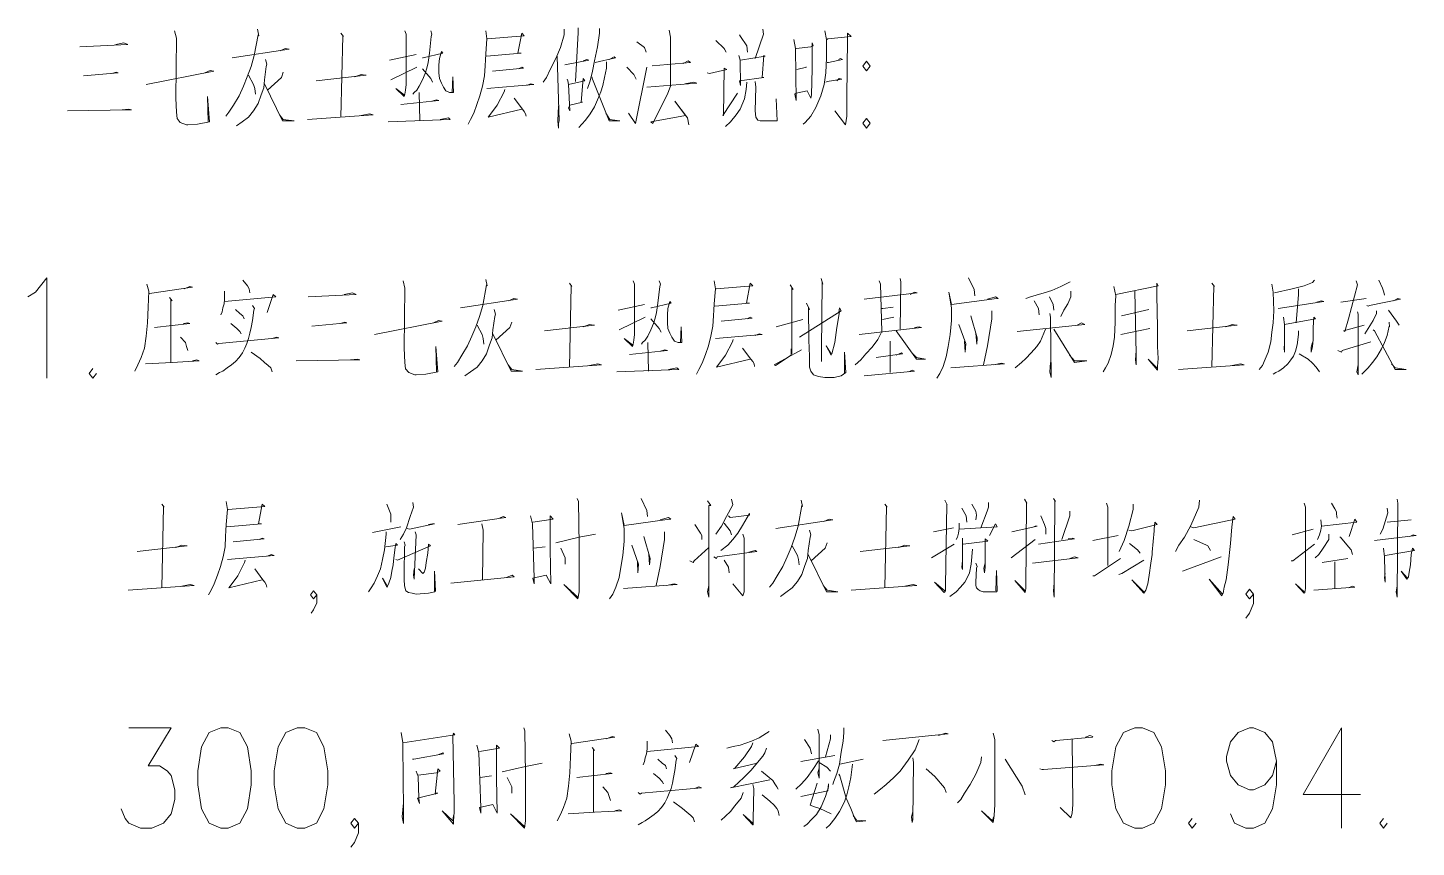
# Model space of a CAD drawing. Header units: millimetres. Extents: x 0 to 586, y 0 to 414.
# Drawn here: x 410.6 to 465.1, y 69.7 to 101.9 of the extents above; entities that cross this region are included whole.
import ezdxf

# ---------------------------------------------------------------- set-up
doc = ezdxf.new("R2010")
doc.units = ezdxf.units.MM

msp = doc.modelspace()

# ---------------------------------------------------------------- linework, layer by layer
at = {"color": 0, "lineweight": 0}
for points in [[(416.373028, 101.755222), (416.447111, 101.476528), (416.422417, 99.116444), (416.447111, 98.559056), (416.471806, 98.308583), (416.598806, 98.153361), (416.84575, 98.061639), (416.895139, 98.061639), (417.269083, 98.089861), (417.741806, 98.185111), (417.664194, 99.179944), (417.688889, 98.185111)], [(419.629167, 101.818722), (419.678556, 101.56825), (419.653861, 101.6), (419.502167, 100.792139), (419.378694, 100.358222), (419.230528, 99.956056), (419.082361, 99.582111), (418.905972, 99.208167), (418.683722, 98.83775), (418.510861, 98.559056), (418.387389, 98.400306)], [(422.906472, 101.6635), (423.00525, 101.540028), (422.980556, 101.56825), (422.906472, 98.372083)], [(425.414722, 101.755222), (425.467639, 101.63175), (425.467639, 99.645611), (425.439417, 99.426889), (425.414722, 99.271667), (425.390028, 99.179944), (425.069, 99.490389), (425.390028, 99.239917)], [(426.43425, 101.755222), (426.483639, 101.63175), (426.458944, 101.540028), (426.384861, 100.887389), (426.335472, 100.513444), (426.286083, 100.294722), (426.212, 100.079528), (426.113222, 99.829056), (425.986222, 99.582111), (425.887444, 99.426889), (425.788667, 99.335167), (425.739278, 99.271667)], [(428.596778, 101.755222), (428.646167, 101.444778), (428.596778, 100.855639), (428.572083, 100.389972), (428.547389, 99.984278), (428.473306, 99.582111), (428.371, 99.208167), (428.247528, 98.8695), (428.124056, 98.527306), (428.000583, 98.276833), (427.901806, 98.089861)], [(428.670861, 101.444778), (430.110194, 101.56825), (430.011417, 101.6635), (429.86325, 100.887389), (429.986722, 100.887389), (428.621472, 100.760389)], [(431.676528, 101.818722), (431.676528, 101.6), (431.528361, 101.102583), (431.351972, 100.668667), (431.129722, 100.23475), (430.981556, 99.924306), (430.858083, 99.737333)], [(432.223333, 101.878694), (432.223333, 101.69525), (432.124556, 99.769083)], [(433.066472, 101.850472), (433.066472, 101.6635), (432.992389, 101.134333), (432.868917, 100.576944), (432.794833, 100.17125), (432.696056, 99.800833), (432.597278, 99.490389)], [(435.8005, 101.786972), (435.849889, 101.508278), (435.849889, 99.582111), (435.751111, 99.303417), (435.154917, 98.121611), (435.080833, 98.185111), (436.446083, 98.432056), (436.02275, 98.992972), (436.520167, 98.340333), (436.569556, 98.061639)], [(438.559222, 101.6), (438.608611, 101.540028), (438.855556, 101.166083), (438.88025, 100.915611)], [(439.476444, 101.818722), (439.501139, 101.63175), (439.180111, 100.668667)], [(441.910611, 101.755222), (441.984694, 101.413028), (441.984694, 100.700417), (441.96, 100.111278), (441.885917, 99.645611), (441.762444, 99.208167), (441.564889, 98.7425), (441.363806, 98.400306), (441.141556, 98.153361), (441.067472, 98.089861)], [(442.009389, 101.413028), (442.034083, 101.444778), (442.954833, 101.540028), (442.806667, 101.6635), (442.806667, 101.444778), (442.781972, 99.148194), (442.781972, 98.714278), (442.781972, 98.400306), (442.732583, 98.061639), (442.30925, 98.619028)], [(412.647694, 101.134333), (414.535056, 101.226056), (414.386889, 101.289556), (414.062333, 101.226056)], [(418.634333, 100.700417), (420.870944, 101.042611), (420.722778, 101.070833), (420.521694, 100.979111)], [(426.113222, 100.700417), (426.137917, 100.700417), (426.906972, 100.887389), (426.857583, 100.947361), (426.7835, 100.668667), (426.758806, 100.421722), (426.758806, 100.111278), (426.7835, 99.892556), (426.857583, 99.705583), (426.931667, 99.550361), (427.030444, 99.395139), (427.178611, 99.335167), (427.330306, 99.335167), (427.305611, 99.956056), (427.280917, 99.335167)], [(434.534028, 101.321306), (434.830361, 101.102583), (434.904444, 100.915611)], [(437.638472, 101.384806), (437.963028, 101.070833), (438.037111, 100.915611), (437.934806, 101.102583)], [(440.693528, 101.413028), (440.767611, 101.070833), (440.792306, 99.024722), (440.742917, 99.271667), (440.792306, 99.303417), (441.215639, 99.395139), (441.363806, 99.116444), (441.3885, 99.239917), (441.413194, 100.2665), (441.413194, 101.289556), (441.462583, 101.166083), (441.363806, 101.134333), (440.792306, 101.070833)], [(419.950194, 100.636917), (419.999583, 100.449944), (419.974889, 100.358222), (419.900806, 99.829056), (419.876111, 99.518611), (419.777333, 99.239917), (419.653861, 98.897722), (419.477472, 98.619028), (419.279917, 98.372083), (419.032972, 98.185111), (418.807194, 98.029889)], [(424.818528, 100.605167), (425.86275, 100.823889)], [(431.404889, 100.760389), (431.478972, 98.216861), (431.454278, 98.121611), (431.454278, 97.934639), (431.429583, 98.216861), (431.454278, 98.806)], [(431.701222, 100.421722), (432.646667, 100.605167), (432.569056, 100.636917), (432.420889, 100.576944)], [(433.341639, 100.545194), (433.341639, 100.294722), (433.267556, 99.924306), (433.193472, 99.613861), (433.115861, 99.363389), (432.992389, 99.052944), (432.868917, 98.77425), (432.696056, 98.495556), (432.519667, 98.245083), (432.3715, 98.089861), (432.248028, 97.966389)], [(432.893611, 100.513444), (433.687361, 100.700417), (433.637972, 100.732167), (433.440417, 100.636917)], [(435.130222, 100.389972), (436.643639, 100.513444), (436.544861, 100.576944), (436.347306, 100.481694)], [(438.534528, 100.792139), (438.583917, 100.605167), (438.608611, 99.613861), (438.559222, 99.800833), (439.525833, 99.924306), (439.45175, 99.924306), (439.525833, 100.792139), (439.575222, 100.760389), (438.608611, 100.605167)], [(442.009389, 100.513444), (442.058778, 100.513444), (442.605583, 100.636917), (442.5315, 100.668667), (442.457417, 100.636917)], [(413.914167, 100.079528), (414.087028, 100.1395), (414.161111, 100.111278), (412.795861, 99.984278)], [(415.254722, 99.645611), (417.914667, 100.17125), (417.7665, 100.203), (417.565417, 100.111278)], [(419.279917, 100.016028), (419.477472, 99.645611), (419.530389, 99.490389), (419.555083, 99.271667)], [(420.645167, 100.1395), (420.571083, 99.924306), (420.024278, 99.426889)], [(421.939861, 99.800833), (423.901306, 100.016028), (423.876611, 100.016028), (423.70375, 100.047778), (423.453278, 99.956056)], [(424.871444, 99.829056), (425.887444, 100.326472)], [(426.113222, 100.2665), (426.43425, 99.892556), (426.508333, 99.737333)], [(428.868417, 100.17125), (430.0855, 100.294722), (430.011417, 100.326472), (429.887944, 100.2665)], [(431.8, 99.860806), (431.824694, 99.800833), (431.849389, 99.645611), (431.898778, 98.619028), (431.849389, 98.714278), (431.898778, 98.83775), (432.396194, 98.961222), (432.346806, 98.961222), (432.420889, 99.892556), (432.494972, 99.800833), (432.3715, 99.769083), (431.849389, 99.645611)], [(432.770139, 99.956056), (432.794833, 99.860806), (433.440417, 98.216861), (433.489806, 98.216861), (433.86375, 98.216861), (433.465111, 98.276833), (433.316944, 98.527306)], [(434.135389, 100.326472), (434.410556, 100.047778), (434.509333, 99.860806)], [(434.209472, 98.527306), (434.484639, 98.121611), (434.929139, 100.326472)], [(437.289222, 100.111278), (437.391528, 100.079528), (438.061806, 100.23475), (437.963028, 100.294722), (437.934806, 98.432056), (437.910111, 98.432056), (438.481611, 99.303417)], [(440.817, 100.23475), (441.190944, 100.326472), (441.16625, 100.326472)], [(441.96, 99.737333), (442.009389, 99.769083), (442.580889, 99.860806), (442.482111, 99.892556), (442.383333, 99.800833)], [(419.900806, 99.673833), (420.620472, 98.216861), (421.0685, 98.216861), (420.645167, 98.276833), (420.497, 98.463806)], [(425.986222, 99.335167), (426.010917, 98.216861)], [(428.646167, 99.490389), (430.484139, 99.645611), (430.360667, 99.673833), (430.208972, 99.613861)], [(429.341139, 99.458639), (429.316444, 99.363389), (429.044806, 98.83775), (428.744944, 98.432056), (428.695556, 98.372083), (430.011417, 98.682528)], [(434.929139, 99.550361), (436.894111, 99.705583), (436.770639, 99.737333), (436.421389, 99.673833)], [(438.855556, 99.737333), (438.830861, 99.458639), (438.756778, 99.084694), (438.583917, 98.682528), (438.432222, 98.463806), (438.209972, 98.185111), (438.012417, 97.998139)], [(439.180111, 99.769083), (439.204806, 99.550361), (439.180111, 98.619028), (439.204806, 98.372083), (439.278889, 98.245083), (439.377667, 98.216861), (440.047944, 98.216861), (439.998556, 99.084694)], [(425.266556, 98.8695), (426.758806, 99.024722), (426.660028, 99.052944), (426.483639, 98.992972)], [(429.715083, 99.116444), (430.036111, 98.682528), (430.110194, 98.587278), (430.159583, 98.495556), (430.184278, 98.400306)], [(412.174972, 98.619028), (414.683222, 98.650778), (414.584444, 98.682528), (414.312806, 98.650778)], [(421.590611, 98.276833), (424.172944, 98.463806), (424.024778, 98.495556), (423.70375, 98.432056)], [(424.769139, 98.185111), (427.203306, 98.276833), (427.129222, 98.340333), (426.808194, 98.276833)], [(410.608639, 91.305944), (410.9085, 91.496444), (411.360056, 92.057361), (411.360056, 88.113306)], [(415.286472, 91.810417), (415.360556, 91.531722), (415.335861, 90.910833), (415.311167, 90.289944), (415.261778, 89.760778), (415.187694, 89.295111), (415.060694, 88.921167), (414.937222, 88.642472), (414.81375, 88.395528)], [(415.38525, 91.436472), (417.075056, 91.686944), (416.976278, 91.715167), (416.7505, 91.623444)], [(419.061194, 91.965639), (419.234056, 91.746917), (419.308139, 91.623444), (419.336361, 91.468222)], [(425.347694, 91.933889), (425.421778, 91.655194), (425.397083, 89.295111), (425.421778, 88.734194), (425.446472, 88.48725), (425.569944, 88.332028), (425.816889, 88.240306), (425.866278, 88.240306), (426.240222, 88.268528), (426.712944, 88.363778), (426.638861, 89.358611), (426.663556, 88.363778)], [(428.600306, 91.997389), (428.649694, 91.746917), (428.625, 91.778667), (428.476833, 90.970806), (428.353361, 90.536889), (428.201667, 90.134722), (428.0535, 89.760778), (427.880639, 89.386833), (427.658389, 89.016417), (427.482, 88.734194), (427.358528, 88.578972)], [(431.881139, 91.842167), (431.979917, 91.715167), (431.955222, 91.746917), (431.881139, 88.55075)], [(434.389389, 91.933889), (434.438778, 91.810417), (434.438778, 89.824278), (434.414083, 89.605556), (434.389389, 89.450333), (434.364694, 89.358611), (434.040139, 89.669056), (434.364694, 89.418583)], [(435.408917, 91.933889), (435.458306, 91.810417), (435.433611, 91.715167), (435.356, 91.066056), (435.306611, 90.692111), (435.257222, 90.473389), (435.183139, 90.258194), (435.084361, 90.007722), (434.960889, 89.760778), (434.862111, 89.605556), (434.759806, 89.513833), (434.710417, 89.450333)], [(437.567917, 91.933889), (437.617306, 91.623444), (437.567917, 91.034306), (437.543222, 90.568639), (437.518528, 90.162944), (437.444444, 89.760778), (437.345667, 89.386833), (437.222194, 89.048167), (437.095194, 88.705972), (436.971722, 88.4555), (436.872944, 88.268528)], [(437.642, 91.623444), (439.084861, 91.746917), (438.986083, 91.842167), (438.834389, 91.066056), (438.961389, 91.066056), (437.592611, 90.939056)], [(440.548889, 91.778667), (440.672361, 91.591694), (440.622972, 91.655194), (440.622972, 89.076389), (440.598278, 89.263361), (440.598278, 89.016417), (439.977389, 88.610722), (439.928, 88.642472), (440.996917, 89.231611)], [(441.765972, 92.029139), (441.840056, 91.810417), (441.815361, 91.873917), (441.790667, 89.231611), (441.790667, 88.765944), (441.790667, 89.139889)], [(444.051972, 91.933889), (444.101361, 91.810417), (444.15075, 89.94775), (444.002583, 89.637306), (443.780333, 89.326861), (443.529861, 89.076389), (443.332306, 88.829444), (443.110056, 88.642472)], [(444.870417, 92.029139), (444.898639, 91.902139), (444.870417, 90.039472)], [(447.555056, 92.057361), (447.777306, 91.591694), (447.802, 91.34475)], [(451.555556, 91.902139), (451.181611, 91.715167), (450.835889, 91.559944), (450.536028, 91.468222), (450.211472, 91.3765), (449.989222, 91.313), (449.816361, 91.2495)], [(453.270056, 91.715167), (453.344139, 91.34475), (453.319444, 90.970806), (453.319444, 90.318167), (453.29475, 89.729028), (453.245361, 89.386833), (453.16775, 89.048167), (453.044278, 88.705972), (452.9455, 88.519), (452.846722, 88.363778)], [(453.344139, 91.404722), (455.00925, 91.746917), (454.956333, 91.842167), (454.956333, 91.3765), (454.981028, 90.102972), (454.981028, 89.450333), (454.981028, 89.358611), (455.00925, 88.889417), (454.981028, 88.578972), (454.981028, 88.42375), (454.610611, 88.861194), (454.956333, 88.519)], [(457.118861, 91.842167), (457.217639, 91.715167), (457.192944, 91.746917), (457.118861, 88.55075)], [(459.478944, 91.810417), (459.528333, 91.499972), (459.553028, 90.755611), (459.528333, 90.289944), (459.478944, 89.916), (459.429556, 89.542056), (459.330778, 89.139889), (459.207306, 88.861194), (459.105, 88.610722), (458.981528, 88.4555)], [(461.144056, 91.965639), (461.069972, 91.873917), (460.745417, 91.746917), (460.272694, 91.623444), (459.577722, 91.468222)], [(460.523167, 91.623444), (460.523167, 91.404722), (460.424389, 90.289944)], [(462.784472, 91.933889), (462.833861, 91.778667), (462.484611, 90.445167), (462.336444, 89.94775), (462.287056, 89.9795), (463.1055, 90.194694)], [(463.677, 91.965639), (463.825167, 91.655194), (463.874556, 91.499972), (463.89925, 91.3765)], [(416.179, 91.28125), (416.277778, 91.157778), (416.228389, 91.189528), (416.228389, 88.734194)], [(418.341528, 91.531722), (418.341528, 91.221278), (418.316833, 91.034306), (418.267444, 90.879083), (418.24275, 90.723861), (418.193361, 90.600389)], [(418.341528, 91.126028), (420.352361, 91.313), (420.253583, 91.404722), (420.006639, 90.692111)], [(421.618833, 91.313), (423.509722, 91.404722), (423.358028, 91.468222), (423.037, 91.404722)], [(427.605472, 90.879083), (429.842083, 91.221278), (429.693917, 91.2495), (429.496361, 91.157778)], [(435.084361, 90.879083), (435.109056, 90.879083), (435.878111, 91.066056), (435.828722, 91.126028), (435.754639, 90.847333), (435.729944, 90.600389), (435.729944, 90.289944), (435.754639, 90.071222), (435.828722, 89.88425), (435.902806, 89.729028), (436.005111, 89.573806), (436.153278, 89.513833), (436.301444, 89.513833), (436.27675, 90.134722), (436.252056, 89.513833)], [(443.455778, 91.221278), (445.544222, 91.468222), (445.441917, 91.499972), (445.269056, 91.404722)], [(448.299417, 91.221278), (448.623972, 91.313), (448.72275, 91.2495), (448.673361, 91.2495), (446.884778, 91.002556), (446.786, 91.499972), (446.884778, 90.879083), (446.884778, 90.381667), (446.835389, 89.824278), (446.761306, 89.358611), (446.687222, 88.952917), (446.560222, 88.578972), (446.43675, 88.300278), (446.313278, 88.113306)], [(450.137389, 91.157778), (450.313778, 90.847333), (450.338472, 90.600389)], [(450.733583, 91.313), (450.885278, 91.002556), (450.909972, 90.783833)], [(451.58025, 91.531722), (451.58025, 91.313), (451.456778, 91.034306), (451.305083, 90.783833), (451.181611, 90.536889)], [(454.0885, 91.531722), (454.137889, 89.076389), (454.137889, 88.642472), (454.113194, 88.829444), (454.137889, 89.203389)], [(459.725889, 90.847333), (461.514472, 91.126028), (461.415694, 91.157778), (461.242833, 91.094278)], [(462.188278, 91.094278), (463.179583, 91.2495)], [(463.204278, 90.970806), (463.253667, 90.939056), (463.303056, 90.970806), (464.523667, 91.221278), (464.421361, 91.2495), (464.2485, 91.157778)], [(419.435139, 90.970806), (419.509222, 90.847333), (419.484528, 90.783833), (419.435139, 90.381667), (419.38575, 90.102972), (419.336361, 89.88425), (419.283444, 89.669056), (419.209361, 89.482083), (419.135278, 89.295111), (419.0365, 89.108139), (418.913028, 88.921167), (418.764861, 88.765944), (418.613167, 88.642472), (418.440306, 88.519), (418.267444, 88.395528), (418.140444, 88.332028), (417.992278, 88.240306)], [(418.764861, 90.815583), (418.937722, 90.660361), (419.061194, 90.568639), (419.110583, 90.445167)], [(428.924861, 90.815583), (428.97425, 90.628611), (428.949556, 90.536889), (428.875472, 90.007722), (428.850778, 89.697278), (428.748472, 89.418583), (428.625, 89.076389), (428.452139, 88.797694), (428.254583, 88.55075), (428.004111, 88.363778), (427.781861, 88.208556)], [(433.793194, 90.783833), (434.837417, 91.002556)], [(440.922833, 89.729028), (442.56325, 90.755611), (442.485639, 90.879083), (442.460944, 90.692111), (442.485639, 90.723861), (442.386861, 90.102972), (442.312778, 89.513833), (442.189306, 89.076389), (442.164611, 89.016417), (441.967056, 89.386833), (442.164611, 89.076389)], [(441.194472, 91.066056), (441.317944, 90.815583), (441.268556, 90.879083), (441.29325, 89.605556), (441.317944, 88.984667), (441.317944, 88.55075), (441.370861, 88.395528), (441.469639, 88.240306), (441.667194, 88.176806), (441.914139, 88.145056), (442.288083, 88.145056), (442.56325, 88.208556), (442.736111, 88.332028), (442.686722, 89.139889), (442.686722, 88.300278), (442.637333, 88.268528)], [(444.15075, 90.847333), (444.200139, 90.847333), (444.598778, 90.910833)], [(447.653833, 90.568639), (447.904306, 89.697278), (447.879611, 89.450333), (447.851389, 89.88425)], [(448.475806, 90.755611), (448.475806, 90.445167), (448.299417, 89.386833), (448.15125, 88.642472)], [(450.758278, 90.660361), (450.782972, 90.505139), (450.807667, 88.145056), (450.758278, 88.363778), (450.782972, 88.734194)], [(454.635306, 90.815583), (453.566389, 90.568639)], [(462.833861, 90.723861), (462.858556, 90.628611), (462.858556, 88.240306), (462.809167, 88.363778), (462.858556, 88.642472)], [(463.578222, 90.755611), (463.578222, 90.660361), (463.45475, 90.381667), (463.253667, 90.071222), (463.130194, 89.8525)], [(464.050944, 90.783833), (464.371972, 90.349917), (464.47075, 90.194694)], [(415.582806, 90.102972), (416.976278, 90.258194), (416.898667, 90.289944), (416.725806, 90.258194)], [(418.588472, 90.258194), (418.81425, 90.071222), (418.937722, 89.94775), (418.987111, 89.8525)], [(422.885306, 90.258194), (423.061694, 90.318167), (423.135778, 90.289944), (421.770528, 90.162944)], [(424.229389, 89.824278), (426.885806, 90.349917), (426.737639, 90.381667), (426.540083, 90.289944)], [(428.254583, 90.194694), (428.452139, 89.824278), (428.501528, 89.669056), (428.526222, 89.450333)], [(429.619833, 90.318167), (429.54575, 90.102972), (428.998944, 89.605556)], [(430.911, 89.9795), (432.872444, 90.194694), (432.84775, 90.194694), (432.674889, 90.226444), (432.427944, 90.134722)], [(433.842583, 90.007722), (434.862111, 90.505139)], [(435.084361, 90.445167), (435.408917, 90.071222), (435.483, 89.916)], [(437.843083, 90.349917), (439.060167, 90.473389), (438.986083, 90.505139), (438.859083, 90.445167)], [(440.002083, 90.134722), (441.046306, 90.413417)], [(443.258222, 89.824278), (445.717083, 90.102972), (445.618306, 90.134722), (445.441917, 90.102972)], [(444.175444, 90.413417), (444.623472, 90.505139)], [(447.181111, 90.226444), (447.456278, 89.482083), (447.431583, 89.139889), (447.406889, 89.573806)], [(450.585417, 90.039472), (450.387861, 89.573806), (450.239694, 89.358611), (450.013917, 89.108139), (449.816361, 88.889417), (449.639972, 88.734194), (449.393028, 88.519)], [(449.467111, 89.94775), (452.127056, 90.226444), (452.000056, 90.289944), (451.827194, 90.194694)], [(450.909972, 90.039472), (451.728417, 88.734194), (452.201139, 88.797694), (451.728417, 88.797694), (451.530861, 89.016417)], [(453.541694, 89.824278), (454.684694, 90.071222)], [(456.148722, 89.9795), (458.113694, 90.194694), (458.089, 90.194694), (457.912611, 90.226444), (457.665667, 90.134722)], [(459.926972, 90.505139), (459.976361, 90.226444), (459.976361, 89.139889), (459.951667, 89.295111), (459.976361, 89.482083)], [(459.976361, 90.226444), (461.193444, 90.445167), (461.119361, 90.505139), (461.094667, 90.102972), (461.094667, 89.637306), (461.069972, 89.358611), (461.020583, 89.139889), (461.020583, 89.326861), (461.069972, 89.513833)], [(464.075639, 90.318167), (464.100333, 90.134722), (464.075639, 90.162944), (464.001556, 89.792528), (463.89925, 89.513833), (463.775778, 89.263361), (463.602917, 88.952917), (463.430056, 88.734194), (463.253667, 88.519), (463.130194, 88.395528), (463.006722, 88.268528)], [(463.45475, 90.007722), (463.504139, 89.9795), (464.322583, 88.4555), (464.745917, 88.4555), (464.322583, 88.519), (464.174417, 88.674222)], [(416.602333, 89.729028), (416.799889, 89.513833), (416.849278, 89.358611), (416.898667, 89.203389)], [(417.992278, 89.513833), (418.066361, 89.450333), (418.11575, 89.482083), (420.475833, 89.697278), (420.377056, 89.729028), (420.204194, 89.669056)], [(428.875472, 89.8525), (429.595139, 88.395528), (430.043167, 88.395528), (429.619833, 88.4555), (429.471667, 88.642472)], [(434.960889, 89.513833), (434.985583, 88.395528)], [(437.617306, 89.669056), (439.455278, 89.824278), (439.331806, 89.8525), (439.183639, 89.792528)], [(438.312278, 89.637306), (438.287583, 89.542056), (438.015944, 89.016417), (437.716083, 88.610722), (437.666694, 88.55075), (438.986083, 88.861194)], [(444.475306, 89.573806), (444.475306, 88.332028)], [(444.72225, 89.9795), (445.519528, 88.861194), (445.86525, 88.861194), (445.519528, 88.921167), (445.367833, 89.076389)], [(460.523167, 89.9795), (460.523167, 89.824278), (460.473778, 89.418583), (460.399694, 89.171639), (460.322083, 88.984667), (460.223306, 88.829444), (460.099833, 88.674222), (459.926972, 88.519), (459.754111, 88.395528), (459.627111, 88.332028), (459.528333, 88.268528)], [(462.061278, 89.203389), (462.212972, 89.139889), (462.237667, 89.203389), (463.355972, 89.542056)], [(419.38575, 89.139889), (419.731472, 88.889417), (419.904333, 88.734194), (420.056028, 88.610722), (420.154806, 88.519), (420.204194, 88.363778)], [(434.241222, 89.048167), (435.729944, 89.203389), (435.631167, 89.231611), (435.458306, 89.171639)], [(438.686222, 89.295111), (439.010778, 88.861194), (439.084861, 88.765944), (439.13425, 88.674222), (439.158944, 88.578972)], [(443.9285, 88.921167), (444.972722, 89.076389), (444.923333, 89.108139), (444.72225, 89.016417)], [(460.547861, 89.076389), (460.893583, 88.861194), (461.069972, 88.705972), (461.218139, 88.55075), (461.341611, 88.363778)], [(413.16275, 88.490778), (413.014583, 88.303806), (413.16275, 88.113306), (413.314444, 88.303806)], [(415.237083, 88.674222), (416.277778, 88.734194), (417.346694, 88.797694), (417.247917, 88.829444), (417.075056, 88.797694)], [(421.149639, 88.797694), (423.657889, 88.829444), (423.559111, 88.861194), (423.283944, 88.829444)], [(430.56175, 88.4555), (433.147611, 88.642472), (432.995917, 88.674222), (432.674889, 88.610722)], [(433.743806, 88.363778), (436.177972, 88.4555), (436.103889, 88.519), (435.779333, 88.4555)], [(443.455778, 88.208556), (445.441917, 88.395528), (445.343139, 88.42375), (445.219667, 88.363778)], [(446.860083, 88.519), (448.969694, 88.674222), (448.846222, 88.705972), (448.549889, 88.642472)], [(455.803, 88.4555), (458.385333, 88.642472), (458.237167, 88.674222), (457.912611, 88.610722)], [(415.872083, 83.170889), (415.970861, 83.047417), (415.946167, 83.079167), (415.872083, 79.879472)], [(418.405028, 83.266139), (418.454417, 82.955694), (418.405028, 82.366556), (418.380333, 81.900889), (418.355639, 81.495194), (418.281556, 81.093028), (418.182778, 80.719083), (418.055778, 80.376889), (417.932306, 80.034694), (417.808833, 79.78775), (417.710056, 79.600778)], [(418.479111, 82.955694), (419.921972, 83.079167), (419.819667, 83.170889), (419.6715, 82.394778), (419.794972, 82.394778), (418.429722, 82.271306)], [(424.716222, 83.170889), (424.864389, 82.768722), (424.864389, 82.6135), (424.864389, 82.458278)], [(425.732222, 83.234389), (425.756917, 83.047417), (425.633444, 82.677), (425.485278, 82.239556), (425.361806, 81.992611), (425.234806, 81.773889)], [(432.191583, 83.389611), (432.240972, 83.266139), (432.265667, 81.558694), (432.265667, 80.500361), (432.265667, 79.72425), (432.216278, 79.445556), (431.669472, 80.006472), (432.216278, 79.509056)], [(434.699833, 83.389611), (434.925611, 82.923944), (434.950306, 82.677)], [(437.310389, 83.297889), (437.433861, 83.110917), (437.359778, 83.110917), (437.359778, 79.509056), (437.310389, 79.72425), (437.359778, 79.974722)], [(438.252306, 83.357861), (438.301694, 83.142667), (438.05475, 82.677), (437.857194, 82.303056), (437.631417, 81.992611)], [(440.986333, 83.326111), (441.035722, 83.079167), (441.011028, 83.110917), (440.862861, 82.303056), (440.739389, 81.869139), (440.587694, 81.463444), (440.439528, 81.093028), (440.266667, 80.719083), (440.040889, 80.345139), (439.868028, 80.066444), (439.744556, 79.911222)], [(444.267167, 83.170889), (444.365944, 83.047417), (444.34125, 83.079167), (444.267167, 79.879472)], [(446.623722, 83.326111), (446.726028, 83.142667), (446.701333, 83.170889), (446.651944, 79.974722), (446.651944, 79.756), (446.599028, 79.696028), (446.228611, 80.098194), (446.623722, 79.756)], [(447.297528, 83.015667), (447.470389, 82.705222), (447.495083, 82.458278)], [(447.692639, 83.170889), (447.844333, 82.892194), (447.869028, 82.736972), (447.844333, 82.55)], [(448.338222, 83.234389), (448.338222, 83.047417), (448.288833, 82.892194), (448.041889, 82.239556)], [(449.756389, 83.357861), (449.855167, 83.202639), (449.830472, 83.234389), (449.805778, 79.85125), (449.781083, 79.696028), (449.382444, 80.161694), (449.781083, 79.756)], [(450.899389, 83.389611), (450.973472, 83.266139), (450.948778, 83.297889), (450.924083, 79.509056), (450.899389, 79.756), (450.924083, 80.066444)], [(452.984306, 83.202639), (453.033694, 83.047417), (453.033694, 80.750833)], [(454.028528, 83.170889), (454.028528, 82.955694), (453.855667, 82.303056), (453.679278, 81.745667), (453.481722, 81.308222)], [(456.635556, 83.326111), (456.610861, 83.047417), (456.289833, 82.334806), (456.039361, 81.869139), (455.817111, 81.558694), (455.693639, 81.308222)], [(460.748944, 83.202639), (460.798333, 83.047417), (460.798333, 79.85125), (460.773639, 79.696028), (460.748944, 79.664278), (460.399694, 80.034694), (460.748944, 79.72425)], [(461.814333, 83.202639), (461.941333, 82.987444), (462.015417, 82.860444), (462.015417, 82.768722), (462.040111, 82.6135)], [(464.001556, 83.015667), (464.02625, 82.832222), (463.828694, 82.179583), (463.729917, 81.992611)], [(464.400194, 83.357861), (464.424889, 83.202639), (464.400194, 79.509056), (464.350806, 79.72425), (464.400194, 79.942972)], [(425.509972, 82.211333), (425.60875, 82.179583), (426.578889, 82.394778), (426.504806, 82.394778), (426.353111, 82.366556)], [(427.496111, 82.366556), (429.383472, 82.64525), (429.284694, 82.677), (429.136528, 82.6135)], [(428.441556, 82.394778), (428.490944, 82.147833), (428.46625, 80.189917)], [(430.353611, 82.705222), (430.427694, 82.394778), (430.501778, 80.253417), (430.501778, 80.034694), (430.452389, 80.253417), (430.9745, 80.376889), (431.147361, 80.034694), (431.122667, 81.403472), (431.122667, 82.705222), (431.249667, 82.58175), (430.452389, 82.458278)], [(435.447722, 82.55), (435.76875, 82.64525), (435.867528, 82.58175), (435.818139, 82.58175), (434.029556, 82.334806), (433.930778, 82.832222), (434.029556, 82.211333), (434.029556, 81.713917), (433.980167, 81.153), (433.906083, 80.687333), (433.832, 80.285167), (433.708528, 79.911222), (433.585056, 79.632528), (433.458056, 79.445556)], [(436.812972, 82.366556), (437.035222, 82.024361), (437.084611, 81.929111), (437.084611, 81.773889)], [(438.128833, 82.705222), (438.202917, 82.64525), (438.950806, 82.736972), (438.950806, 82.800472), (438.675639, 82.334806), (438.502778, 82.024361), (438.301694, 81.773889), (438.104139, 81.558694), (437.8325, 81.339972)], [(437.955972, 82.426528), (438.202917, 82.116083), (438.252306, 81.960861)], [(439.9915, 82.211333), (442.228111, 82.55), (442.079944, 82.58175), (441.882389, 82.490028)], [(447.195222, 82.426528), (447.195222, 82.211333), (447.170528, 82.024361), (447.121139, 81.869139), (447.07175, 81.773889)], [(447.195222, 82.179583), (448.687472, 82.271306), (448.613389, 82.394778), (448.387611, 81.929111)], [(450.401972, 82.705222), (450.550139, 82.366556), (450.599528, 82.211333), (450.599528, 81.992611)], [(451.544972, 82.892194), (451.544972, 82.705222), (451.220417, 81.773889)], [(453.855667, 82.147833), (453.979139, 82.116083), (454.973972, 82.366556), (454.871667, 82.458278), (454.846972, 82.179583), (454.846972, 82.116083), (454.772889, 81.28), (454.772889, 81.18475), (454.7235, 80.842556), (454.649417, 80.376889), (454.600028, 80.034694), (454.525944, 79.78775), (454.451861, 79.664278), (453.979139, 80.189917), (454.476556, 79.696028)], [(456.289833, 82.271306), (456.413306, 82.239556), (458.029028, 82.58175), (457.954944, 82.677), (457.902028, 82.271306), (457.852639, 81.618667), (457.753861, 80.782583), (457.679778, 80.189917), (457.605694, 79.911222), (457.556306, 79.664278), (457.506917, 79.569028), (457.0095, 80.221667), (457.531611, 79.632528), (457.581, 79.72425)], [(461.394528, 82.55), (461.419222, 82.303056), (461.394528, 82.147833), (461.345139, 81.960861), (461.267528, 81.773889)], [(461.419222, 82.303056), (462.809167, 82.458278), (462.735083, 82.58175), (462.512833, 81.900889)], [(464.001556, 82.458278), (464.947, 82.55)], [(418.676667, 81.682167), (419.897278, 81.805639), (419.819667, 81.837389), (419.696194, 81.773889)], [(424.691528, 82.084333), (424.691528, 81.992611), (424.613917, 81.371722), (424.539833, 80.997778), (424.46575, 80.627361), (424.342278, 80.345139), (424.218806, 80.066444), (424.095333, 79.879472), (423.993028, 79.72425)], [(424.144722, 82.056111), (425.263028, 82.271306)], [(425.831, 82.084333), (425.859222, 81.960861), (425.781611, 80.221667), (425.756917, 80.376889), (425.781611, 80.627361)], [(431.348444, 81.650417), (432.265667, 81.869139), (432.91125, 81.992611)], [(434.802139, 81.900889), (435.049083, 81.029528), (435.024389, 80.782583), (434.999694, 81.2165)], [(435.620583, 82.084333), (435.620583, 81.773889), (435.447722, 80.719083), (435.296028, 79.974722)], [(438.700333, 81.992611), (438.749722, 81.837389), (438.749722, 81.773889), (438.749722, 80.408639), (438.749722, 80.345139), (438.749722, 80.034694), (438.749722, 79.72425), (438.700333, 79.569028), (438.301694, 80.034694)], [(441.310889, 82.147833), (441.360278, 81.960861), (441.335583, 81.869139), (441.257972, 81.339972), (441.233278, 81.029528), (441.1345, 80.750833), (441.011028, 80.408639), (440.838167, 80.129944), (440.637083, 79.879472), (440.390139, 79.696028), (440.167889, 79.540806)], [(446.179222, 82.084333), (446.972972, 82.239556)], [(447.322222, 81.837389), (447.322222, 81.618667), (447.322222, 80.595611), (447.297528, 80.687333), (447.322222, 80.937806)], [(447.346917, 81.590444), (448.313528, 81.713917), (448.21475, 81.805639), (448.21475, 80.687333), (448.190056, 80.472139), (448.165361, 80.655583), (448.21475, 80.842556)], [(449.258972, 82.084333), (450.253806, 82.303056), (450.176194, 82.303056), (450.126806, 82.271306)], [(450.303194, 81.590444), (451.717833, 81.805639), (451.64375, 81.837389), (451.470889, 81.805639)], [(452.4375, 81.745667), (453.432333, 81.929111)], [(460.276222, 81.960861), (461.094667, 82.179583)], [(461.715556, 81.992611), (461.715556, 81.773889), (461.493306, 81.435222), (461.320444, 81.18475), (461.16875, 81.061278)], [(462.138889, 81.869139), (462.163583, 81.869139), (462.488139, 81.495194), (462.586917, 81.371722), (462.636306, 81.18475)], [(463.504139, 81.745667), (465.144556, 81.929111), (465.119861, 81.929111), (465.021083, 81.960861), (464.897611, 81.900889)], [(414.901944, 81.308222), (416.863389, 81.526944), (416.838694, 81.526944), (416.665833, 81.558694), (416.418889, 81.463444)], [(424.666833, 81.495194), (425.136028, 81.558694), (425.061944, 81.618667), (425.03725, 81.463444), (424.987861, 81.061278), (424.963167, 80.782583), (424.913778, 80.532111), (424.864389, 80.285167), (424.790306, 80.066444), (424.740917, 79.942972), (424.716222, 79.911222), (424.539833, 80.253417), (424.716222, 79.974722)], [(425.061944, 80.997778), (425.136028, 80.966028), (426.427194, 81.526944), (426.353111, 81.590444), (426.328417, 81.24825), (426.254333, 80.874306), (426.229639, 80.655583), (426.18025, 80.500361), (426.130861, 80.440389), (425.958, 80.627361)], [(425.3865, 81.682167), (425.435889, 81.558694), (425.411194, 81.495194), (425.3865, 80.440389), (425.3865, 80.189917), (425.411194, 79.974722), (425.435889, 79.85125), (425.460583, 79.756), (425.559361, 79.696028), (425.707528, 79.664278), (425.859222, 79.632528), (426.353111, 79.664278), (426.480111, 79.696028), (426.578889, 79.72425), (426.628278, 79.756), (426.578889, 80.532111), (426.578889, 79.756)], [(430.477083, 81.435222), (430.925111, 81.495194)], [(431.546, 81.435222), (431.718861, 81.061278), (431.718861, 80.810806)], [(434.329417, 81.558694), (434.601056, 80.810806), (434.576361, 80.472139), (434.551667, 80.906056)], [(436.615417, 80.937806), (436.738889, 80.874306), (436.788278, 80.937806), (437.359778, 81.463444)], [(437.557333, 81.093028), (437.656111, 81.029528), (437.680806, 81.093028), (439.247139, 81.308222), (439.173056, 81.339972), (438.926111, 81.28)], [(440.637083, 81.526944), (440.838167, 81.153), (440.887556, 80.997778), (440.91225, 80.782583)], [(442.005861, 81.650417), (441.931778, 81.435222), (441.384972, 80.937806)], [(443.297028, 81.308222), (445.258472, 81.526944), (445.233778, 81.526944), (445.060917, 81.558694), (444.810444, 81.463444)], [(446.105139, 81.061278), (446.997667, 81.590444)], [(447.717333, 81.403472), (447.667944, 80.810806), (447.593861, 80.472139), (447.470389, 80.189917), (447.421, 80.098194), (447.248139, 79.911222), (447.07175, 79.72425), (446.824806, 79.540806)], [(449.234278, 81.061278), (450.176194, 81.773889)], [(453.880361, 81.618667), (454.201389, 81.371722), (454.300167, 81.24825)], [(456.413306, 81.773889), (456.910722, 81.558694), (456.960111, 81.526944), (457.058889, 81.339972)], [(460.226833, 80.937806), (460.300917, 80.937806), (461.144056, 81.590444)], [(463.853389, 81.435222), (463.902778, 81.093028), (463.902778, 81.029528), (463.927472, 80.098194), (463.902778, 80.285167), (463.927472, 80.440389)], [(463.927472, 81.153), (465.070472, 81.339972), (464.996389, 81.435222), (464.947, 81.18475), (464.922306, 80.782583), (464.872917, 80.500361), (464.844694, 80.316917), (464.770611, 80.221667), (464.548361, 80.532111), (464.795306, 80.253417)], [(418.454417, 80.997778), (420.292389, 81.153), (420.168917, 81.18475), (420.02075, 81.124778)], [(419.149389, 80.966028), (419.124694, 80.874306), (418.853056, 80.345139), (418.553194, 79.942972), (418.503806, 79.879472), (419.819667, 80.189917)], [(437.955972, 80.966028), (438.128833, 80.687333), (438.153528, 80.472139)], [(441.257972, 81.18475), (441.981167, 79.72425), (442.425667, 79.72425), (442.005861, 79.78775), (441.854167, 79.974722)], [(447.844333, 80.842556), (447.893722, 80.719083), (447.869028, 80.655583), (447.844333, 80.098194), (447.844333, 79.974722), (447.869028, 79.879472), (447.943111, 79.8195), (448.017194, 79.756), (448.140667, 79.72425), (448.564, 79.72425), (448.662778, 79.72425), (448.687472, 79.756), (448.662778, 80.563861), (448.638083, 79.756)], [(450.077417, 80.842556), (451.866, 81.061278), (451.717833, 81.093028), (451.544972, 81.029528)], [(452.4375, 80.345139), (452.511583, 80.345139), (453.531111, 81.029528)], [(453.457028, 80.408639), (453.5805, 80.440389), (454.451861, 80.966028)], [(455.965278, 80.532111), (457.482222, 81.093028)], [(461.443917, 80.874306), (462.459917, 81.029528)], [(461.941333, 80.906056), (461.941333, 79.85125)], [(419.523333, 80.627361), (419.844361, 80.189917), (419.921972, 80.098194), (419.971361, 80.006472), (419.996056, 79.911222)], [(427.224472, 80.066444), (429.708028, 80.316917), (429.633944, 80.376889), (429.411694, 80.285167)], [(414.556222, 79.78775), (417.138556, 79.974722), (416.990389, 80.006472), (416.665833, 79.942972)], [(421.73525, 78.888167), (421.834028, 79.011639), (421.9575, 79.290333), (421.9575, 79.600778), (421.834028, 79.756), (421.710556, 79.600778), (421.834028, 79.445556), (421.9575, 79.600778)], [(434.004861, 79.85125), (436.118, 80.006472), (435.994528, 80.034694), (435.694667, 79.974722)], [(442.947778, 79.78775), (445.533639, 79.974722), (445.381944, 80.006472), (445.060917, 79.942972)], [(458.752222, 79.632528), (458.600528, 79.445556), (458.448833, 79.632528), (458.600528, 79.823028), (458.752222, 79.632528), (458.752222, 79.258583), (458.600528, 78.881111), (458.448833, 78.694139)], [(461.119361, 79.78775), (462.735083, 79.911222), (462.636306, 79.942972), (462.488139, 79.879472)], [(414.580917, 74.386722), (416.235444, 74.386722), (415.332333, 72.883889), (415.783889, 72.883889), (416.08375, 72.696917), (416.235444, 72.509944), (416.383611, 71.9455), (416.383611, 71.571556), (416.235444, 71.007111), (415.935583, 70.633167), (415.484028, 70.442667), (415.032472, 70.442667), (414.580917, 70.633167), (414.43275, 70.820139), (414.281056, 71.194083)], [(425.270083, 74.19975), (425.344167, 73.797583), (425.344167, 73.674111), (425.368861, 71.158806), (425.368861, 70.629639), (425.319472, 70.880111), (425.368861, 71.4375)], [(425.344167, 73.797583), (427.379694, 74.108028), (427.330306, 74.171528), (427.305611, 74.076278), (427.355, 71.4375), (427.355, 71.345778), (427.355, 71.063556), (427.330306, 70.724889), (427.330306, 70.597889), (426.885806, 71.127056), (427.305611, 70.724889), (427.330306, 70.940083)], [(430.089028, 74.386722), (430.138417, 74.26325), (430.163111, 72.555806), (430.163111, 71.501), (430.163111, 70.724889), (430.113722, 70.442667), (429.566917, 71.003583), (430.113722, 70.506167)], [(435.652333, 74.295), (435.828722, 74.076278), (435.902806, 73.952806), (435.9275, 73.797583)], [(439.726917, 74.2315), (439.628139, 74.171528), (439.331806, 73.984556), (439.031944, 73.861083), (438.583917, 73.705861), (438.312278, 73.642361), (438.061806, 73.578861)], [(441.638972, 74.32675), (441.691889, 74.108028), (441.691889, 72.400583), (441.638972, 72.619306), (441.691889, 72.80275)], [(442.6585, 74.386722), (442.6585, 74.19975), (442.633806, 73.861083), (442.559722, 73.423639), (442.485639, 72.957972), (442.386861, 72.587556), (442.259861, 72.245361), (442.235167, 72.153639)], [(444.200139, 73.889306), (446.757778, 74.139778), (446.659, 74.171528), (446.383833, 74.076278)], [(448.521667, 74.171528), (448.59575, 73.921056), (448.59575, 71.374), (448.571056, 70.940083), (448.521667, 70.661389), (448.073639, 71.127056)], [(459.651806, 73.074389), (459.500111, 72.509944), (459.20025, 72.136), (458.752222, 71.9455), (458.600528, 71.9455), (458.148972, 72.136), (457.849111, 72.509944), (457.697417, 73.074389), (457.697417, 73.261361), (457.849111, 73.825806), (458.148972, 74.19975), (458.600528, 74.386722), (458.752222, 74.386722), (459.20025, 74.19975), (459.500111, 73.825806), (459.651806, 73.074389), (459.651806, 72.136), (459.500111, 71.194083), (459.20025, 70.633167), (458.752222, 70.442667), (458.448833, 70.442667), (458.000806, 70.633167), (457.849111, 71.007111)], [(462.205917, 74.386722), (460.703083, 71.758528), (462.957333, 71.758528)], [(462.205917, 74.386722), (462.205917, 70.442667)], [(428.251056, 73.705861), (428.325139, 73.395417), (428.399222, 71.250528), (428.399222, 71.035333), (428.349833, 71.250528), (428.871944, 71.374), (429.044806, 71.035333), (429.020111, 72.400583), (429.020111, 73.705861), (429.143583, 73.578861), (428.349833, 73.455389)], [(431.877611, 74.139778), (431.951694, 73.861083), (431.927, 73.240194), (431.902306, 72.619306), (431.852917, 72.090139), (431.778833, 71.624472), (431.655361, 71.250528), (431.528361, 70.971833), (431.404889, 70.724889)], [(431.976389, 73.765833), (433.666194, 74.016306), (433.567417, 74.044528), (433.341639, 73.952806)], [(434.932667, 73.861083), (434.932667, 73.550639), (434.907972, 73.363667), (434.858583, 73.208444), (434.833889, 73.053222), (434.7845, 72.92975)], [(434.932667, 73.455389), (436.947028, 73.642361), (436.844722, 73.734083), (436.597778, 73.021472)], [(439.081333, 73.797583), (439.031944, 73.642361), (438.760306, 73.240194), (438.386361, 72.80275), (438.312278, 72.774528), (439.254194, 72.989722)], [(441.120389, 73.921056), (441.342639, 73.578861), (441.392028, 73.363667)], [(442.136389, 74.108028), (442.136389, 73.952806), (441.938833, 73.240194)], [(445.614778, 73.921056), (445.466611, 73.518889), (445.191444, 73.113194), (444.870417, 72.679278), (444.619944, 72.432333), (444.323611, 72.153639), (444.101361, 71.966667), (443.850889, 71.779694)], [(450.832361, 73.889306), (450.906444, 73.829333), (450.980528, 73.889306), (451.005222, 73.889306), (452.423389, 74.016306), (452.448083, 74.044528), (452.321083, 74.076278), (452.148222, 74.016306)], [(451.626111, 73.921056), (451.650806, 71.374), (451.626111, 71.035333), (451.576722, 70.848361), (451.153389, 71.250528), (451.576722, 70.848361), (451.601417, 70.940083)], [(425.718111, 73.144944), (425.7675, 73.144944), (426.935194, 73.363667), (426.9105, 73.395417), (426.758806, 73.331917)], [(432.773667, 73.610611), (432.872444, 73.487139), (432.823056, 73.518889), (432.823056, 71.063556)], [(436.026278, 73.300167), (436.100361, 73.176694), (436.075667, 73.113194), (436.026278, 72.711028), (435.976889, 72.432333), (435.9275, 72.213611), (435.878111, 71.998417), (435.804028, 71.811444), (435.726417, 71.624472), (435.627639, 71.4375), (435.504167, 71.250528), (435.356, 71.095306), (435.207833, 70.971833), (435.031444, 70.848361), (434.858583, 70.724889), (434.735111, 70.661389), (434.586944, 70.569667)], [(435.356, 73.144944), (435.528861, 72.989722), (435.652333, 72.898), (435.701722, 72.774528)], [(439.628139, 73.578861), (439.554056, 73.395417), (439.479972, 73.268417), (439.00725, 72.711028), (438.735611, 72.432333), (438.336972, 72.058389), (438.2135, 72.026639), (439.751611, 72.337083)], [(441.663667, 73.084972), (441.441417, 72.742778), (441.219167, 72.432333), (440.993389, 72.181861), (440.771139, 71.966667)], [(440.968694, 73.053222), (442.312778, 73.300167)], [(442.510333, 72.957972), (443.427556, 73.144944)], [(445.367833, 73.208444), (445.392528, 73.021472), (445.367833, 70.784861), (445.343139, 70.661389), (445.318444, 70.880111), (445.367833, 71.095306)], [(448.073639, 73.240194), (448.048944, 73.021472), (447.851389, 72.555806), (447.629139, 72.153639), (447.403361, 71.811444), (447.255194, 71.560972), (447.131722, 71.4375)], [(448.994389, 73.144944), (449.664667, 72.090139), (449.788139, 71.747944)], [(425.866278, 72.679278), (425.940361, 72.464083), (425.965056, 71.624472), (425.98975, 71.40575), (425.915667, 71.624472), (426.709417, 71.811444), (426.660028, 71.811444), (426.610639, 71.779694), (426.709417, 72.774528), (426.808194, 72.679278), (426.660028, 72.619306), (425.940361, 72.524056)], [(429.245889, 72.647528), (430.163111, 72.86625), (430.808694, 72.989722)], [(432.177472, 72.432333), (433.567417, 72.587556), (433.493333, 72.619306), (433.316944, 72.587556)], [(435.183139, 72.587556), (435.405389, 72.400583), (435.528861, 72.277111), (435.57825, 72.181861)], [(439.430583, 72.679278), (439.726917, 72.432333), (439.875083, 72.308861), (439.952694, 72.181861), (440.026778, 72.058389), (440.076167, 71.966667)], [(441.691889, 73.021472), (441.988222, 72.8345), (442.136389, 72.679278)], [(443.00775, 72.957972), (442.933667, 72.432333), (442.856056, 72.058389), (442.781972, 71.747944), (442.683194, 71.46925), (442.485639, 71.095306), (442.312778, 70.816611), (442.111694, 70.569667), (441.963528, 70.442667)], [(442.460944, 72.555806), (442.510333, 72.492306), (442.757278, 71.624472), (442.933667, 71.218778), (443.106528, 70.784861), (443.155917, 70.693139), (443.529861, 70.724889), (443.155917, 70.753111), (443.032444, 70.940083)], [(446.683694, 71.843194), (446.609611, 72.026639), (446.235667, 72.464083), (445.889944, 72.774528)], [(450.359639, 72.774528), (450.458417, 72.742778), (450.507806, 72.742778), (452.867889, 72.92975), (452.744417, 72.957972), (452.522167, 72.898)], [(428.374528, 72.432333), (428.822556, 72.492306)], [(429.443444, 72.432333), (429.616306, 72.058389), (429.616306, 71.811444)], [(433.193472, 72.058389), (433.394556, 71.843194), (433.443944, 71.687972), (433.493333, 71.529222)], [(434.586944, 71.843194), (434.661028, 71.779694), (434.710417, 71.811444), (437.0705, 72.026639), (436.971722, 72.058389), (436.795333, 71.998417)], [(439.081333, 72.153639), (439.130722, 71.998417), (439.106028, 70.784861), (439.106028, 70.569667), (439.081333, 70.569667), (438.707389, 70.971833), (439.106028, 70.629639)], [(440.968694, 71.687972), (442.037611, 71.903167), (442.062306, 72.181861), (442.062306, 72.058389), (441.938833, 71.687972), (441.765972, 71.282278), (441.589583, 70.971833), (441.392028, 70.784861), (441.219167, 70.597889), (441.095694, 70.506167)], [(441.614278, 72.213611), (441.342639, 71.345778), (441.5155, 71.282278), (441.716583, 71.218778), (441.914139, 71.127056), (442.161083, 71.003583)], [(435.976889, 71.46925), (436.322611, 71.218778), (436.499, 71.063556), (436.647167, 70.940083), (436.745944, 70.848361), (436.795333, 70.693139)], [(438.707389, 71.843194), (438.633306, 71.624472), (438.386361, 71.314028), (438.2135, 71.095306), (438.012417, 70.908333), (437.839556, 70.753111)], [(439.455278, 71.747944), (439.751611, 71.501), (439.928, 71.345778), (440.026778, 71.218778), (440.076167, 71.127056), (440.125556, 70.940083)], [(431.828222, 71.003583), (432.872444, 71.063556), (433.937833, 71.127056), (433.839056, 71.158806), (433.666194, 71.127056)], [(448.098333, 71.095306), (448.496972, 70.724889), (448.546361, 70.880111)], [(423.594389, 70.633167), (423.446222, 70.442667), (423.294528, 70.633167), (423.446222, 70.820139), (423.594389, 70.633167), (423.594389, 70.255694), (423.446222, 69.88175), (423.294528, 69.69125)], [(456.346278, 70.820139), (456.198111, 70.633167), (456.346278, 70.442667), (456.497972, 70.633167)], [(463.856917, 70.820139), (463.70875, 70.633167), (463.856917, 70.442667), (464.008611, 70.633167)]]:
    msp.add_lwpolyline(points, dxfattribs=at)
for points in [[(443.551028, 100.566361), (443.402861, 100.375861), (443.551028, 100.188889), (443.702722, 100.375861)], [(443.551028, 98.312111), (443.402861, 98.125139), (443.551028, 97.934639), (443.702722, 98.125139)], [(418.186306, 74.386722), (417.738278, 74.19975), (417.434889, 73.635306), (417.286722, 72.696917), (417.286722, 72.136), (417.434889, 71.194083), (417.738278, 70.633167), (418.186306, 70.442667), (418.486167, 70.442667), (418.937722, 70.633167), (419.237583, 71.194083), (419.389278, 72.136), (419.389278, 72.696917), (419.237583, 73.635306), (418.937722, 74.19975), (418.486167, 74.386722)], [(421.191972, 74.386722), (420.740417, 74.19975), (420.440556, 73.635306), (420.292389, 72.696917), (420.292389, 72.136), (420.440556, 71.194083), (420.740417, 70.633167), (421.191972, 70.442667), (421.491833, 70.442667), (421.943389, 70.633167), (422.24325, 71.194083), (422.394944, 72.136), (422.394944, 72.696917), (422.24325, 73.635306), (421.943389, 74.19975), (421.491833, 74.386722)], [(454.092028, 74.386722), (453.644, 74.19975), (453.340611, 73.635306), (453.192444, 72.696917), (453.192444, 72.136), (453.340611, 71.194083), (453.644, 70.633167), (454.092028, 70.442667), (454.395417, 70.442667), (454.843444, 70.633167), (455.143306, 71.194083), (455.295, 72.136), (455.295, 72.696917), (455.143306, 73.635306), (454.843444, 74.19975), (454.395417, 74.386722)]]:
    msp.add_lwpolyline(points, close=True, dxfattribs=at)

doc.saveas('drawing.dxf')
